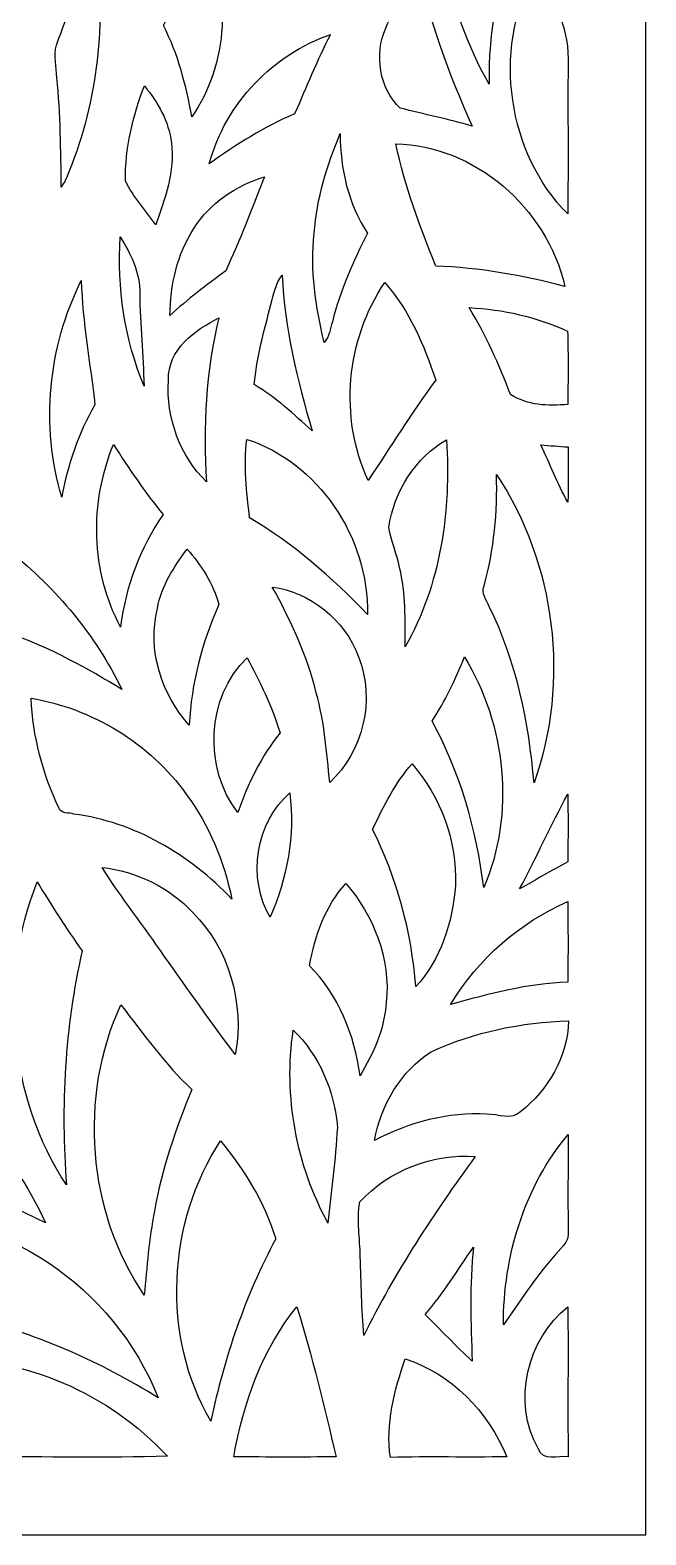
# Model space of a CAD drawing. Header units: centimetres. Extents: x -7.1 to 7.1, y -14.1 to 14.1.
# Drawn here: x 1.44 to 7.06, y -14.12 to -0.39 of the extents above; entities that cross this region are included whole.
import ezdxf

# ---------------------------------------------------------------- set-up
doc = ezdxf.new("R2010")
doc.units = ezdxf.units.CM
doc.header["$MEASUREMENT"] = 0
doc.layers.add('Plan 1', color=7, linetype='Continuous')

msp = doc.modelspace()

# ---------------------------------------------------------------- linework, layer by layer
at = {"layer": 'Plan 1', "color": 250}
for points, knots in [([(-7.05937, 14.11874), (-7.05937, 14.11874), (7.05937, 14.11874), (7.05937, 14.11874), (7.05937, 14.11874), (7.05937, 14.11874), (7.05937, -14.11874), (7.05937, -14.11874), (7.05937, -14.11874), (7.05937, -14.11874), (-7.05937, -14.11874), (-7.05937, -14.11874), (-7.05937, -14.11874), (-7.05937, -14.11874), (-7.05937, 14.11874), (-7.05937, 14.11874)], [0, 0, 0, 0, 0.2, 0.2, 0.2, 0.2, 0.4, 0.4, 0.4, 0.4, 0.6, 0.6, 0.6, 0.6, 1, 1, 1, 1]), ([(5.18282, 1.46443), (5.07354, 0.66146), (5.23427, -0.18445), (5.62937, -0.8818), (5.62937, -0.8818), (5.6181, -0.40586), (5.71874, 0.06221), (5.84756, 0.51412), (5.84756, 0.51412), (5.7101, 0.88485), (5.47539, 1.21266), (5.18282, 1.46443)], [0, 0, 0, 0, 0.25, 0.25, 0.25, 0.25, 0.5, 0.5, 0.5, 0.5, 1, 1, 1, 1]), ([(2.65873, -0.34675), (2.79243, -0.606), (2.86605, -0.89284), (2.91823, -1.18086), (2.91823, -1.18086), (3.24948, -0.69938), (3.29153, -0.02132), (3.00876, 0.4952), (3.00876, 0.4952), (2.9036, 0.20955), (2.80257, -0.07884), (2.65873, -0.34675)], [0, 0, 0, 0, 0.25, 0.25, 0.25, 0.25, 0.5, 0.5, 0.5, 0.5, 1, 1, 1, 1]), ([(1.68267, -0.52682), (1.65638, -0.62295), (1.68304, -0.7242), (1.68606, -0.8223), (1.68606, -0.8223), (1.72023, -1.15446), (1.72361, -1.48896), (1.72624, -1.82267), (1.72624, -1.82267), (1.74426, -1.79469), (1.76041, -1.76594), (1.77506, -1.73601), (1.77506, -1.73601), (2.04357, -1.09575), (2.13633, -0.37945), (2.05411, 0.31437), (2.05411, 0.31437), (1.91326, 0.0425), (1.78331, -0.23567), (1.68267, -0.52682)], [0, 0, 0, 0, 0.16666667, 0.16666667, 0.16666667, 0.16666667, 0.33333333, 0.33333333, 0.33333333, 0.33333333, 0.5, 0.5, 0.5, 0.5, 0.66666667, 0.66666667, 0.66666667, 0.66666667, 1, 1, 1, 1]), ([(4.68635, -0.36923), (4.58119, -0.60758), (4.62702, -0.92475), (4.81816, -1.10047), (4.81816, -1.10047), (5.03638, -1.15762), (5.25869, -1.19817), (5.47502, -1.26478), (5.47502, -1.26478), (5.25945, -0.78805), (5.08105, -0.29279), (4.96838, 0.22217), (4.96838, 0.22217), (4.82567, 0.05275), (4.78137, -0.17222), (4.68635, -0.36923)], [0, 0, 0, 0, 0.2, 0.2, 0.2, 0.2, 0.4, 0.4, 0.4, 0.4, 0.6, 0.6, 0.6, 0.6, 1, 1, 1, 1]), ([(6.03082, 0.11854), (5.66204, -0.57726), (5.79797, -1.51576), (6.34629, -2.06537), (6.34629, -2.06537), (6.3527, -1.61227), (6.34629, -1.15917), (6.34967, -0.7065), (6.34967, -0.7065), (6.36283, -0.40035), (6.24226, -0.09185), (6.03082, 0.11854)], [0, 0, 0, 0, 0.25, 0.25, 0.25, 0.25, 0.5, 0.5, 0.5, 0.5, 1, 1, 1, 1]), ([(3.07709, -1.60716), (3.32346, -1.43263), (3.57808, -1.26871), (3.85523, -1.15288), (3.85523, -1.15288), (3.96341, -0.91136), (4.05993, -0.66316), (4.18236, -0.42833), (4.18236, -0.42833), (3.66333, -0.60798), (3.22619, -1.05043), (3.07709, -1.60716)], [0, 0, 0, 0, 0.25, 0.25, 0.25, 0.25, 0.5, 0.5, 0.5, 0.5, 1, 1, 1, 1]), ([(2.31135, -1.76476), (2.38383, -1.91131), (2.4965, -2.03267), (2.58963, -2.16584), (2.58963, -2.16584), (2.67265, -1.9267), (2.76388, -1.67572), (2.73084, -1.41645), (2.73084, -1.41645), (2.70905, -1.21867), (2.60654, -1.04611), (2.48597, -0.89798), (2.48597, -0.89798), (2.37782, -1.1714), (2.30946, -1.46727), (2.31135, -1.76476)], [0, 0, 0, 0, 0.2, 0.2, 0.2, 0.2, 0.4, 0.4, 0.4, 0.4, 0.6, 0.6, 0.6, 0.6, 1, 1, 1, 1]), ([(4.0344, -2.24149), (3.99571, -2.57599), (4.04716, -2.91326), (4.1249, -3.2379), (4.1249, -3.2379), (4.17296, -3.18747), (4.1801, -3.1138), (4.19962, -3.04917), (4.19962, -3.04917), (4.27061, -2.76628), (4.39042, -2.49995), (4.52034, -2.24188), (4.52034, -2.24188), (4.34346, -1.97634), (4.27061, -1.65325), (4.27061, -1.33255), (4.27061, -1.33255), (4.15156, -1.62173), (4.05541, -1.92551), (4.0344, -2.24149)], [0, 0, 0, 0, 0.16666667, 0.16666667, 0.16666667, 0.16666667, 0.33333333, 0.33333333, 0.33333333, 0.33333333, 0.5, 0.5, 0.5, 0.5, 0.66666667, 0.66666667, 0.66666667, 0.66666667, 1, 1, 1, 1]), ([(4.77874, -1.42591), (4.85797, -1.81084), (4.99879, -2.17804), (5.14303, -2.54092), (5.14303, -2.54092), (5.54109, -2.55747), (5.93583, -2.62484), (6.32149, -2.72729), (6.32149, -2.72729), (6.15026, -2.00076), (5.4938, -1.44087), (4.77874, -1.42591)], [0, 0, 0, 0, 0.25, 0.25, 0.25, 0.25, 0.5, 0.5, 0.5, 0.5, 1, 1, 1, 1]), ([(2.93588, -2.19894), (2.78492, -2.43139), (2.72071, -2.71427), (2.71769, -2.99283), (2.71769, -2.99283), (2.87844, -2.8443), (3.05306, -2.71427), (3.22732, -2.58387), (3.22732, -2.58387), (3.35614, -2.30375), (3.4703, -2.01494), (3.57958, -1.72573), (3.57958, -1.72573), (3.32533, -1.80691), (3.08347, -1.96214), (2.93588, -2.19894)], [0, 0, 0, 0, 0.2, 0.2, 0.2, 0.2, 0.4, 0.4, 0.4, 0.4, 0.6, 0.6, 0.6, 0.6, 1, 1, 1, 1]), ([(2.26402, -2.27537), (2.23511, -2.73869), (2.3042, -3.20953), (2.48221, -3.63583), (2.48221, -3.63583), (2.47434, -3.35492), (2.44728, -3.07478), (2.44203, -2.79387), (2.44203, -2.79387), (2.44881, -2.60437), (2.3613, -2.42865), (2.26402, -2.27537)], [0, 0, 0, 0, 0.25, 0.25, 0.25, 0.25, 0.5, 0.5, 0.5, 0.5, 1, 1, 1, 1]), ([(1.73186, -4.64998), (1.78483, -4.35252), (1.88321, -4.06569), (2.03457, -3.80762), (2.03457, -3.80762), (1.99176, -3.43017), (1.92077, -3.0547), (1.90987, -2.6733), (1.90987, -2.6733), (1.60756, -3.27571), (1.53583, -3.99871), (1.73186, -4.64998)], [0, 0, 0, 0, 0.25, 0.25, 0.25, 0.25, 0.5, 0.5, 0.5, 0.5, 1, 1, 1, 1]), ([(3.63857, -2.89236), (3.57695, -3.13312), (3.51088, -3.37424), (3.48721, -3.62284), (3.48721, -3.62284), (3.68098, -3.73788), (3.84775, -3.89234), (4.01486, -4.04479), (4.01486, -4.04479), (3.88003, -3.58226), (3.76174, -3.10985), (3.74146, -2.62445), (3.74146, -2.62445), (3.67912, -2.6993), (3.66672, -2.80096), (3.63857, -2.89236)], [0, 0, 0, 0, 0.2, 0.2, 0.2, 0.2, 0.4, 0.4, 0.4, 0.4, 0.6, 0.6, 0.6, 0.6, 1, 1, 1, 1]), ([(4.67847, -2.69222), (4.32395, -3.20992), (4.25971, -3.92108), (4.52562, -4.49634), (4.52562, -4.49634), (4.73218, -4.19256), (4.92371, -3.87777), (5.1419, -3.58263), (5.1419, -3.58263), (5.03751, -3.26233), (4.90005, -2.9424), (4.67847, -2.69222)], [0, 0, 0, 0, 0.25, 0.25, 0.25, 0.25, 0.5, 0.5, 0.5, 0.5, 1, 1, 1, 1]), ([(2.70456, -3.58345), (2.68239, -3.92543), (2.80934, -4.27806), (3.0523, -4.51012), (3.0523, -4.51012), (3.0174, -4.00896), (3.04555, -3.50266), (3.16536, -3.01452), (3.16536, -3.01452), (2.94904, -3.12207), (2.69591, -3.30133), (2.70456, -3.58345)], [0, 0, 0, 0, 0.25, 0.25, 0.25, 0.25, 0.5, 0.5, 0.5, 0.5, 1, 1, 1, 1]), ([(5.44836, -2.92035), (5.59856, -3.17093), (5.71913, -3.43805), (5.82389, -3.71227), (5.82389, -3.71227), (5.979, -3.81432), (6.16941, -3.82022), (6.34668, -3.80367), (6.34668, -3.80367), (6.35004, -3.58028), (6.35157, -3.35729), (6.34555, -3.13427), (6.34555, -3.13427), (6.06126, -3.00545), (5.75705, -2.9365), (5.44836, -2.92035)], [0, 0, 0, 0, 0.2, 0.2, 0.2, 0.2, 0.4, 0.4, 0.4, 0.4, 0.6, 0.6, 0.6, 0.6, 1, 1, 1, 1]), ([(2.20317, -4.16968), (1.98461, -4.69804), (1.99512, -5.332), (2.26854, -5.83589), (2.26854, -5.83589), (2.31059, -5.46477), (2.44918, -5.11214), (2.65573, -4.80876), (2.65573, -4.80876), (2.48936, -4.60782), (2.34628, -4.38875), (2.20317, -4.16968)], [0, 0, 0, 0, 0.25, 0.25, 0.25, 0.25, 0.5, 0.5, 0.5, 0.5, 1, 1, 1, 1]), ([(3.41961, -4.12242), (3.38957, -4.3608), (3.41735, -4.60033), (3.44438, -4.83713), (3.44438, -4.83713), (3.84174, -5.07588), (4.19888, -5.37887), (4.51921, -5.72164), (4.51921, -5.72164), (4.53386, -5.01167), (4.06631, -4.33123), (3.41961, -4.12242)], [0, 0, 0, 0, 0.25, 0.25, 0.25, 0.25, 0.5, 0.5, 0.5, 0.5, 1, 1, 1, 1]), ([(4.71376, -4.92814), (4.73703, -5.05185), (4.78851, -5.16808), (4.81254, -5.29218), (4.81254, -5.29218), (4.87113, -5.52819), (4.86323, -5.77326), (4.86436, -6.01478), (4.86436, -6.01478), (5.18584, -5.45175), (5.28422, -4.77368), (5.24104, -4.12558), (5.24104, -4.12558), (4.95788, -4.28554), (4.76222, -4.59757), (4.71376, -4.92814)], [0, 0, 0, 0, 0.2, 0.2, 0.2, 0.2, 0.4, 0.4, 0.4, 0.4, 0.6, 0.6, 0.6, 0.6, 1, 1, 1, 1]), ([(6.10181, -4.17245), (6.18369, -4.34738), (6.25353, -4.52824), (6.34781, -4.69648), (6.34781, -4.69648), (6.3523, -4.52785), (6.34705, -4.35921), (6.34967, -4.19098), (6.34967, -4.19098), (6.26668, -4.18663), (6.18406, -4.17954), (6.10181, -4.17245)], [0, 0, 0, 0, 0.25, 0.25, 0.25, 0.25, 0.5, 0.5, 0.5, 0.5, 1, 1, 1, 1]), ([(5.6966, -4.44274), (5.70674, -4.78473), (5.6748, -5.12829), (5.58393, -5.45765), (5.58393, -5.45765), (5.55389, -5.52621), (5.60534, -5.58769), (5.62937, -5.64837), (5.62937, -5.64837), (5.87836, -6.14557), (5.99216, -6.7023), (6.03909, -7.25785), (6.03909, -7.25785), (6.36958, -6.33471), (6.23438, -5.25002), (5.6966, -4.44274)], [0, 0, 0, 0, 0.2, 0.2, 0.2, 0.2, 0.4, 0.4, 0.4, 0.4, 0.6, 0.6, 0.6, 0.6, 1, 1, 1, 1]), ([(1.25981, -5.14681), (1.2872, -5.39898), (1.28534, -5.65229), (1.29096, -5.90564), (1.29096, -5.90564), (1.63797, -6.03093), (1.96284, -6.21334), (2.28054, -6.40406), (2.28054, -6.40406), (2.03908, -5.91115), (1.68117, -5.48013), (1.25981, -5.14681)], [0, 0, 0, 0, 0.25, 0.25, 0.25, 0.25, 0.5, 0.5, 0.5, 0.5, 1, 1, 1, 1]), ([(2.87469, -5.12358), (2.75487, -5.28509), (2.64144, -5.46002), (2.60352, -5.66452), (2.60352, -5.66452), (2.51113, -6.04237), (2.63995, -6.45252), (2.8942, -6.72986), (2.8942, -6.72986), (2.91224, -6.3477), (3.01102, -5.97578), (3.16536, -5.63064), (3.16536, -5.63064), (3.11202, -5.43916), (3.00348, -5.26855), (2.87469, -5.12358)], [0, 0, 0, 0, 0.2, 0.2, 0.2, 0.2, 0.4, 0.4, 0.4, 0.4, 0.6, 0.6, 0.6, 0.6, 1, 1, 1, 1]), ([(3.6517, -5.46988), (3.81957, -5.77445), (3.97016, -6.09319), (4.05318, -6.43634), (4.05318, -6.43634), (4.12713, -6.7023), (4.14856, -6.97929), (4.17522, -7.2535), (4.17522, -7.2535), (4.47716, -6.97652), (4.59548, -6.4982), (4.43924, -6.10737), (4.43924, -6.10737), (4.31155, -5.76618), (3.99721, -5.5156), (3.6517, -5.46988)], [0, 0, 0, 0, 0.2, 0.2, 0.2, 0.2, 0.4, 0.4, 0.4, 0.4, 0.6, 0.6, 0.6, 0.6, 1, 1, 1, 1]), ([(3.33736, -7.52732), (3.42862, -7.26609), (3.54993, -7.01396), (3.72305, -6.80159), (3.72305, -6.80159), (3.6502, -6.56047), (3.53979, -6.33431), (3.42111, -6.11485), (3.42111, -6.11485), (3.04894, -6.4718), (3.02226, -7.12073), (3.33736, -7.52732)], [0, 0, 0, 0, 0.25, 0.25, 0.25, 0.25, 0.5, 0.5, 0.5, 0.5, 1, 1, 1, 1]), ([(5.40366, -6.10776), (5.32553, -6.31305), (5.22602, -6.50845), (5.1096, -6.69284), (5.1096, -6.69284), (5.36385, -7.15854), (5.51444, -7.68178), (5.58018, -8.21287), (5.58018, -8.21287), (5.86972, -7.54347), (5.78298, -6.72043), (5.40366, -6.10776)], [0, 0, 0, 0, 0.25, 0.25, 0.25, 0.25, 0.5, 0.5, 0.5, 0.5, 1, 1, 1, 1]), ([(1.45095, -6.48442), (1.46674, -6.83152), (1.55797, -7.1739), (1.70484, -7.48476), (1.70484, -7.48476), (1.72322, -7.54308), (1.7972, -7.52613), (1.84227, -7.54228), (1.84227, -7.54228), (2.39208, -7.61203), (2.89533, -7.90951), (3.28328, -8.31689), (3.28328, -8.31689), (3.21229, -7.97372), (3.07636, -7.64394), (2.87054, -7.36538), (2.87054, -7.36538), (2.53256, -6.89022), (2.00678, -6.57741), (1.45095, -6.48442)], [0, 0, 0, 0, 0.16666667, 0.16666667, 0.16666667, 0.16666667, 0.33333333, 0.33333333, 0.33333333, 0.33333333, 0.5, 0.5, 0.5, 0.5, 0.66666667, 0.66666667, 0.66666667, 0.66666667, 1, 1, 1, 1]), ([(4.56693, -7.68178), (4.78961, -8.12463), (4.92069, -8.61632), (4.96124, -9.11511), (4.96124, -9.11511), (5.1881, -8.87125), (5.29774, -8.52887), (5.32217, -8.19437), (5.32217, -8.19437), (5.33793, -7.78736), (5.1881, -7.38274), (4.9267, -7.08328), (4.9267, -7.08328), (4.77272, -7.25822), (4.66494, -7.46901), (4.56693, -7.68178)], [0, 0, 0, 0, 0.2, 0.2, 0.2, 0.2, 0.4, 0.4, 0.4, 0.4, 0.6, 0.6, 0.6, 0.6, 1, 1, 1, 1]), ([(3.63292, -8.48197), (3.7854, -8.12934), (3.86201, -7.73534), (3.81093, -7.34922), (3.81093, -7.34922), (3.5045, -7.61519), (3.41925, -8.12776), (3.63292, -8.48197)], [0, 0, 0, 0, 0.33333333, 0.33333333, 0.33333333, 0.33333333, 1, 1, 1, 1]), ([(5.90804, -8.2247), (6.05488, -8.14275), (6.19832, -8.05448), (6.34742, -7.97689), (6.34742, -7.97689), (6.34855, -7.77081), (6.35157, -7.56476), (6.34629, -7.35868), (6.34629, -7.35868), (6.1942, -7.64394), (6.0575, -7.93786), (5.90804, -8.2247)], [0, 0, 0, 0, 0.25, 0.25, 0.25, 0.25, 0.5, 0.5, 0.5, 0.5, 1, 1, 1, 1]), ([(2.09991, -8.02808), (2.27566, -8.30783), (2.48148, -8.5655), (2.66663, -8.83892), (2.66663, -8.83892), (2.88256, -9.13719), (3.08949, -9.44332), (3.31406, -9.73487), (3.31406, -9.73487), (3.4012, -9.2731), (3.25623, -8.76802), (2.93026, -8.44258), (2.93026, -8.44258), (2.71094, -8.20776), (2.41012, -8.06315), (2.09991, -8.02808)], [0, 0, 0, 0, 0.2, 0.2, 0.2, 0.2, 0.4, 0.4, 0.4, 0.4, 0.6, 0.6, 0.6, 0.6, 1, 1, 1, 1]), ([(1.77393, -10.92592), (1.71949, -10.2116), (1.75852, -9.48785), (1.91814, -8.79007), (1.91814, -8.79007), (1.77167, -8.58718), (1.63837, -8.37481), (1.50805, -8.16049), (1.50805, -8.16049), (1.15277, -9.0505), (1.25154, -10.13045), (1.77393, -10.92592)], [0, 0, 0, 0, 0.25, 0.25, 0.25, 0.25, 0.5, 0.5, 0.5, 0.5, 1, 1, 1, 1]), ([(3.99196, -8.9268), (4.25296, -9.19036), (4.40431, -9.55522), (4.452, -9.92872), (4.452, -9.92872), (4.57594, -9.72699), (4.67319, -9.50163), (4.69123, -9.25972), (4.69123, -9.25972), (4.73443, -8.861), (4.57481, -8.46661), (4.32245, -8.17466), (4.32245, -8.17466), (4.13693, -8.37758), (4.03663, -8.65298), (3.99196, -8.9268)], [0, 0, 0, 0, 0.2, 0.2, 0.2, 0.2, 0.4, 0.4, 0.4, 0.4, 0.6, 0.6, 0.6, 0.6, 1, 1, 1, 1]), ([(5.2771, -9.27943), (5.62747, -9.18209), (5.98199, -9.08716), (6.34668, -9.07453), (6.34668, -9.07453), (6.35044, -8.82907), (6.34855, -8.58402), (6.34818, -8.33895), (6.34818, -8.33895), (5.9129, -8.52964), (5.52909, -8.86021), (5.2771, -9.27943)], [0, 0, 0, 0, 0.25, 0.25, 0.25, 0.25, 0.5, 0.5, 0.5, 0.5, 1, 1, 1, 1]), ([(2.27004, -9.2818), (1.88471, -10.1202), (1.96507, -11.17413), (2.48374, -11.93101), (2.48374, -11.93101), (2.51039, -11.67492), (2.52465, -11.41647), (2.5776, -11.16391), (2.5776, -11.16391), (2.64334, -10.77977), (2.77292, -10.41217), (2.91749, -10.05401), (2.91749, -10.05401), (2.67301, -9.82472), (2.4762, -9.54734), (2.27004, -9.2818)], [0, 0, 0, 0, 0.2, 0.2, 0.2, 0.2, 0.4, 0.4, 0.4, 0.4, 0.6, 0.6, 0.6, 0.6, 1, 1, 1, 1]), ([(5.10059, -9.71163), (4.82604, -9.88498), (4.64241, -10.19311), (4.58345, -10.52052), (4.58345, -10.52052), (4.89852, -10.35225), (5.25417, -10.26088), (5.6087, -10.27937), (5.6087, -10.27937), (5.71159, -10.27819), (5.83253, -10.34005), (5.91928, -10.25534), (5.91928, -10.25534), (6.16452, -10.06228), (6.34781, -9.75537), (6.35343, -9.42835), (6.35343, -9.42835), (5.92416, -9.44216), (5.4934, -9.52684), (5.10059, -9.71163)], [0, 0, 0, 0, 0.16666667, 0.16666667, 0.16666667, 0.16666667, 0.33333333, 0.33333333, 0.33333333, 0.33333333, 0.5, 0.5, 0.5, 0.5, 0.66666667, 0.66666667, 0.66666667, 0.66666667, 1, 1, 1, 1]), ([(3.84247, -9.51346), (3.75273, -10.11429), (3.87215, -10.74664), (4.15944, -11.27344), (4.15944, -11.27344), (4.18988, -10.98305), (4.22817, -10.69308), (4.24508, -10.40192), (4.24508, -10.40192), (4.21992, -10.06937), (4.07907, -9.73961), (3.84247, -9.51346)], [0, 0, 0, 0, 0.25, 0.25, 0.25, 0.25, 0.5, 0.5, 0.5, 0.5, 1, 1, 1, 1]), ([(0.0321, -9.76522), (0.0659, -10.06937), (0.05952, -10.37433), (0.02985, -10.67848), (0.02985, -10.67848), (0.56952, -10.8038), (1.08706, -11.01891), (1.58277, -11.27226), (1.58277, -11.27226), (1.27746, -10.58355), (0.70735, -10.03588), (0.0321, -9.76522)], [0, 0, 0, 0, 0.25, 0.25, 0.25, 0.25, 0.5, 0.5, 0.5, 0.5, 1, 1, 1, 1]), ([(3.17962, -10.52168), (2.69442, -11.26477), (2.63583, -12.30688), (3.09099, -13.07951), (3.09099, -13.07951), (3.21419, -12.50073), (3.40459, -11.93572), (3.68248, -11.41802), (3.68248, -11.41802), (3.58373, -11.08708), (3.39482, -10.78448), (3.17962, -10.52168)], [0, 0, 0, 0, 0.25, 0.25, 0.25, 0.25, 0.5, 0.5, 0.5, 0.5, 1, 1, 1, 1]), ([(5.75968, -12.2013), (5.90954, -11.99483), (6.04321, -11.77497), (6.21411, -11.58586), (6.21411, -11.58586), (6.26742, -11.51219), (6.36659, -11.45151), (6.34967, -11.34553), (6.34967, -11.34553), (6.34781, -11.052), (6.34931, -10.75887), (6.34967, -10.46574), (6.34967, -10.46574), (5.95271, -10.93973), (5.75782, -11.57561), (5.75968, -12.2013)], [0, 0, 0, 0, 0.2, 0.2, 0.2, 0.2, 0.4, 0.4, 0.4, 0.4, 0.6, 0.6, 0.6, 0.6, 1, 1, 1, 1]), ([(4.44938, -11.08115), (4.4182, -11.24665), (4.45426, -11.41565), (4.45313, -11.58273), (4.45313, -11.58273), (4.46553, -11.82108), (4.46403, -12.06065), (4.48767, -12.29821), (4.48767, -12.29821), (4.77196, -11.71982), (5.12499, -11.18201), (5.50317, -10.66668), (5.50317, -10.66668), (5.11824, -10.63869), (4.71752, -10.78762), (4.44938, -11.08115)], [0, 0, 0, 0, 0.2, 0.2, 0.2, 0.2, 0.4, 0.4, 0.4, 0.4, 0.6, 0.6, 0.6, 0.6, 1, 1, 1, 1]), ([(0.11699, -11.20212), (0.06441, -11.49248), (0.14627, -11.81044), (0.34006, -12.02637), (0.34006, -12.02637), (0.53273, -12.089), (0.74078, -12.09256), (0.93683, -12.1477), (0.93683, -12.1477), (1.52796, -12.29073), (2.08977, -12.54523), (2.61103, -12.86793), (2.61103, -12.86793), (2.20806, -11.84709), (1.16965, -11.15406), (0.11699, -11.20212)], [0, 0, 0, 0, 0.2, 0.2, 0.2, 0.2, 0.4, 0.4, 0.4, 0.4, 0.6, 0.6, 0.6, 0.6, 1, 1, 1, 1]), ([(5.04539, -12.10752), (5.18996, -12.24738), (5.32629, -12.3971), (5.47462, -12.53303), (5.47462, -12.53303), (5.46525, -12.1863), (5.44797, -11.83763), (5.48702, -11.49248), (5.48702, -11.49248), (5.34321, -11.69972), (5.21137, -11.91799), (5.04539, -12.10752)], [0, 0, 0, 0, 0.25, 0.25, 0.25, 0.25, 0.5, 0.5, 0.5, 0.5, 1, 1, 1, 1]), ([(3.29943, -13.40653), (3.61075, -13.40808), (3.9221, -13.41046), (4.23342, -13.40611), (4.23342, -13.40611), (4.12563, -12.94713), (4.01523, -12.4885), (3.87627, -12.03857), (3.87627, -12.03857), (3.5593, -12.42076), (3.3892, -12.91441), (3.29943, -13.40653)], [0, 0, 0, 0, 0.25, 0.25, 0.25, 0.25, 0.5, 0.5, 0.5, 0.5, 1, 1, 1, 1]), ([(6.07814, -13.33128), (6.11909, -13.4542), (6.25765, -13.39549), (6.3508, -13.40495), (6.3508, -13.40495), (6.34516, -12.94908), (6.3523, -12.49285), (6.34742, -12.03698), (6.34742, -12.03698), (5.9775, -12.32775), (5.83403, -12.90653), (6.07814, -13.33128)], [0, 0, 0, 0, 0.25, 0.25, 0.25, 0.25, 0.5, 0.5, 0.5, 0.5, 1, 1, 1, 1]), ([(0.6221, -12.51925), (0.67507, -12.84822), (0.82414, -13.15397), (1.02733, -13.40848), (1.02733, -13.40848), (1.58353, -13.40337), (2.13972, -13.41715), (2.69552, -13.40179), (2.69552, -13.40179), (2.15926, -12.82379), (1.39236, -12.49087), (0.6221, -12.51925)], [0, 0, 0, 0, 0.25, 0.25, 0.25, 0.25, 0.5, 0.5, 0.5, 0.5, 1, 1, 1, 1]), ([(4.86436, -12.51253), (4.76521, -12.79782), (4.68296, -13.10668), (4.72915, -13.41243), (4.72915, -13.41243), (5.08294, -13.40179), (5.43707, -13.41283), (5.79086, -13.40611), (5.79086, -13.40611), (5.61959, -12.99085), (5.27936, -12.6457), (4.86436, -12.51253)], [0, 0, 0, 0, 0.25, 0.25, 0.25, 0.25, 0.5, 0.5, 0.5, 0.5, 1, 1, 1, 1])]:
    msp.add_open_spline(points, degree=3, knots=knots, dxfattribs=at)

doc.saveas('drawing.dxf')
